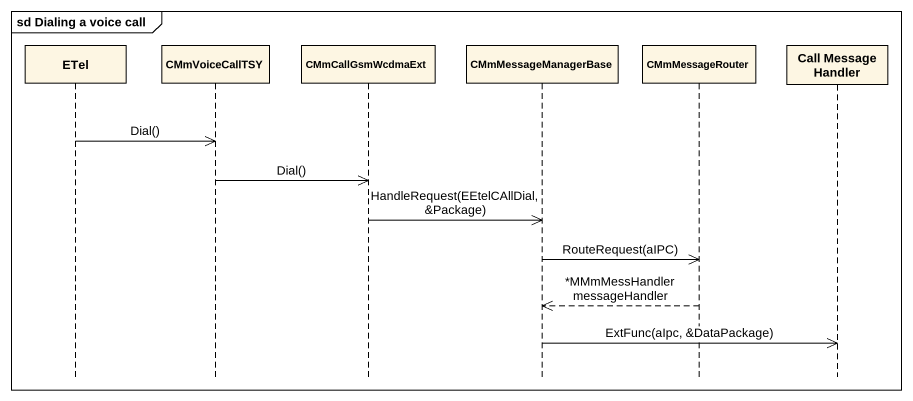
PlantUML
@startuml
mainframe sd Dialing a voice call
hide footbox
participant ETel
participant CMmVoiceCallTSY
participant CMmCallGsmWcdmaExt
participant CMmMessageManagerBase
participant CMmMessageRouter
participant "Call Message Handler" as Call_Message_Handler

ETel ->> CMmVoiceCallTSY : Dial()
CMmVoiceCallTSY ->> CMmCallGsmWcdmaExt : Dial()
CMmCallGsmWcdmaExt ->> CMmMessageManagerBase : HandleRequest(EEtelCAllDial, &Package)
CMmMessageManagerBase ->> CMmMessageRouter : RouteRequest(aIPC)
CMmMessageRouter -->> CMmMessageManagerBase : *MMmMessHandler messageHandler
CMmMessageManagerBase ->> Call_Message_Handler : ExtFunc(aIpc, &DataPackage)
@enduml
